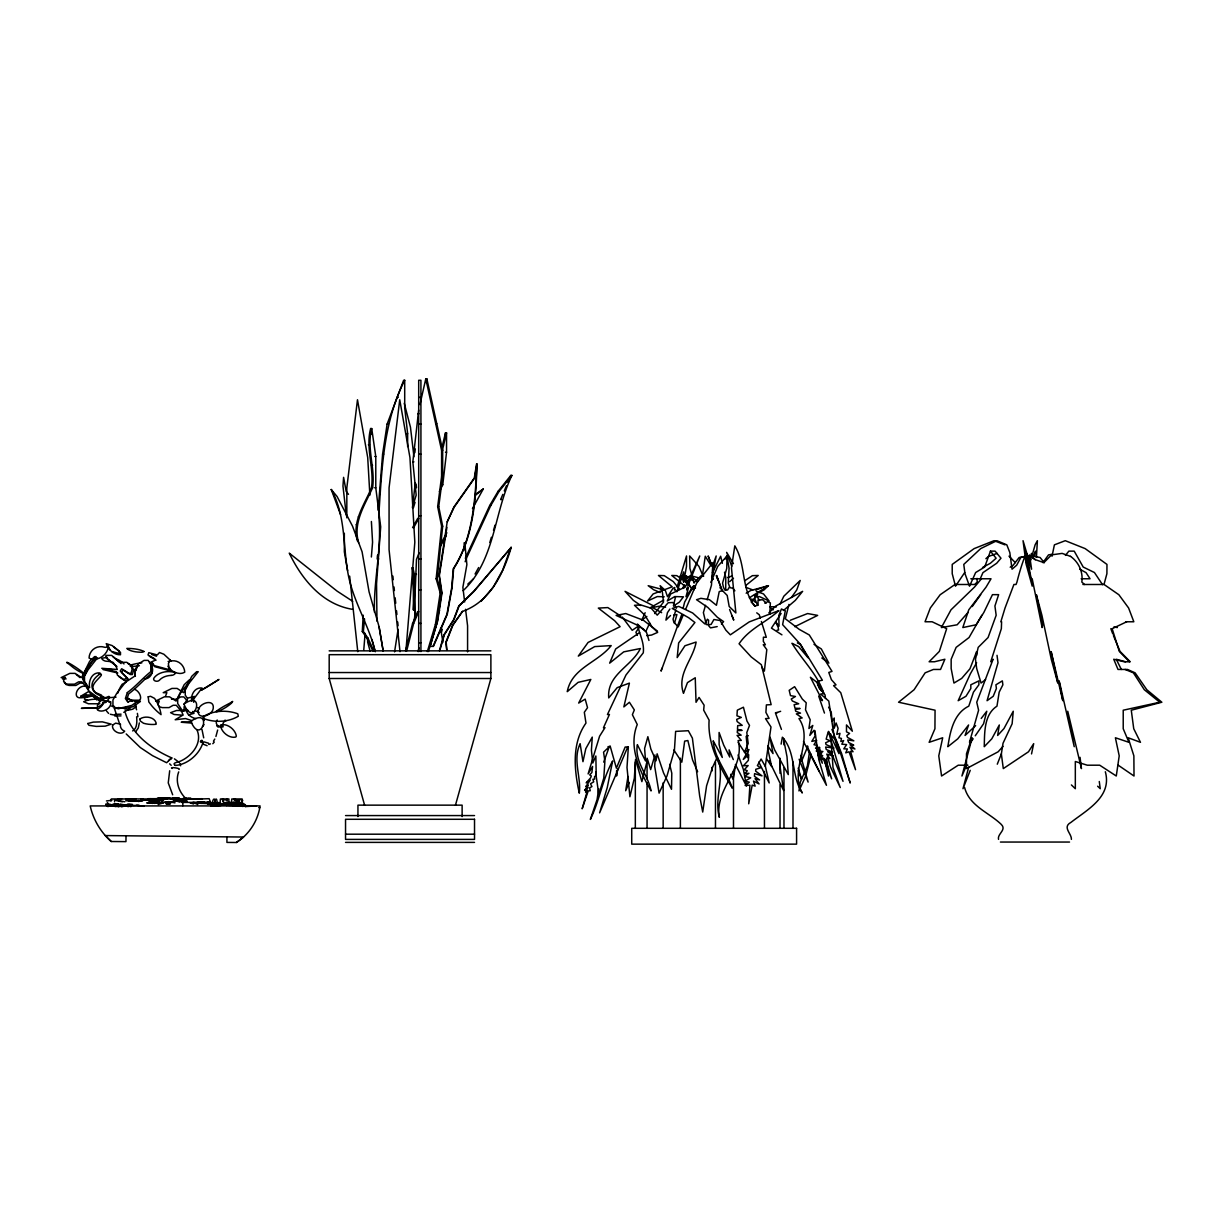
<?xml version="1.0" encoding="UTF-8"?>
<svg xmlns="http://www.w3.org/2000/svg" width="1223" height="1223" viewBox="0 0 1223 1223"><rect width="100%" height="100%" fill="white"/><g stroke="black" fill="none" stroke-linecap="round" stroke-linejoin="round"><path stroke-width="1.5" d="M683.626 588.401L683.642 584.732M683.642 581.063L683.672 571.905L676.931 591.81M1052.04 556.236L1054.394 544.846L1065.279 540.688L1085.153 548.607L1106.968 564.414L1106.907 573.679L1104.017 584.411M725.682 589.975L725.789 577.47L724.505 572.165M126.015 835.783L125.954 841.623L111.247 841.5L105.3 835.569L243.515 837.036L236.391 842.494L226.928 842.418L226.928 836.868M616.606 770.658L616.545 776.039L617.6 769.038M686.806 578.143L686.424 575.697L685.002 581.72M780.106 758.275L779.846 765.399L783.591 790.471L769.206 760.92M183.037 801.233L182.334 798.68C178.161 800.301 172.214 795.5 174.018 799.857L174.018 797.962L173.742 799.857M174.262 799.353C177.32 797.855 174.125 796.999 175.332 799.857L175.332 797.962L175.669 799.857M419.122 552.934L416.477 559.415L414.459 609.834L413.389 609.834L414.123 596.748M415.193 578.051L415.407 574.306L416.477 574.306M230.857 805.422L245.135 805.33L244.264 806.156M233.303 805.422L236.253 804.902L235.275 805.254M236.482 800.01L234.143 799.735L236.482 800.01L236.36 801.921L234.908 802.67L240.763 803.694M238.928 800.01L236.589 799.735L238.928 800.01L239.356 801.998L236.467 801.661M655.299 756.884L654.687 766.255L659.09 793.131L667.024 775.841L674.423 750.158L675.631 731.385L688.335 730.727L692.401 738.157L699.678 796.097L702.721 812.057L706.588 785.793L712.428 767.616L717.213 757.251C725.805 776.345 713.758 797.411 719.369 817.331C714.064 789.508 745.587 767.738 738.111 740.557L741.291 740.389L737.072 735.39L741.169 735.176L737.255 732.531L737.377 730.651L742.132 730.391L737.469 729.336L737.698 725.591L742.223 725.346L737.148 721.57L736.674 719.384L741.321 717.412L736.949 715.791L737.316 710.166L743.431 707.215L746.963 721.05L749.516 725.422L746.794 732.562L748.201 743.431L744.486 752.206L748.98 749.638L743.278 759.422L748.721 754.774L748.354 760.4L743.401 765.797L748.17 765.552L744.425 769.557L747.284 770.796L744.853 773.532L748.965 773.318L744.669 776.345L750.708 777.813L744.731 781.222L749.317 782.17L745.143 785.487L749.913 785.242L748.705 803.801L752.206 785.12L755.141 786.114L753.506 781.1L759.07 783.928L755.065 778.699L759.559 779.938L754.423 776.269L754.591 773.624L762.036 775.871L755.676 771.163L755.799 769.282L760.538 767.83L757.373 765.598L761.103 759.024L765.277 766.362L770.994 726.966L765.506 718.604L769.084 718.405L765.904 712.398L766.393 704.891L771.147 704.647L761.348 664.716L751.289 656.996L739.074 643.772C749.057 628.775 766.133 622.385 778.883 610.583L749.256 621.896L730.345 634.829L725.866 630.166L720.072 620.489L713.911 619.526L711.098 624.464L707.934 624.632M377.265 559.125L377.54 555.334M716.311 575.819L717.932 580.161M378.121 510.144L382.6 454.176L387.125 424.075L403.636 380.277L404.706 380.277L404.706 407.84L407.641 433.691L407.641 446.578M404.706 380.277C383.12 422.332 381.912 469.632 378.748 515.754C382.142 548.225 373.443 579.885 374.452 612.203M363.735 650.33L365.111 633.438M371.364 557L372.572 542.202L371.395 521.502M405.975 650.33L414.826 542.202L409.95 457.555L399.738 399.753L389.067 487.855L389.067 549.677L400.013 651.676M433.064 646.386L446.93 614.298L451.654 588.018L453.274 568.741C473.163 538.456 475.319 498.525 476.909 463.945C476.236 499.381 473.163 538.242 453.626 568.741L452.006 588.018L447.282 614.298L433.431 646.386L429.808 646.386L437.36 620.902L441.641 593.017L439.042 575.391L447.205 521.839L453.855 507.086L474.295 478.01L476.557 463.945M372.755 650.789L366.762 637.917L362.298 631.511L363.185 615.154M373.825 650.789L367.833 637.917L363.369 631.511L364.546 618.914M414.368 620.061L415.254 610.736M228.762 802.869L228.915 798.955L220.4 798.986L219.987 804.245L218.107 803.068L215.431 803.817M412.365 507.667L416.172 495.162L412.839 461.851L418.679 410.102M414.872 452.602L415.254 448.902M427.347 651.553L435.388 624.51L440.188 592.941L436.137 578.785L441.61 526.257L437.666 506.658L441.595 476.435L441.595 450.37L425.787 378.855L426.858 378.855L442.665 450.37L442.665 476.435L438.736 506.658L442.68 526.257L437.207 578.785L441.258 592.941L436.443 624.51L428.417 651.553M412.564 506.719L415.316 482.657M1036.431 557.398L1037.379 540.688L1035.117 544.846L1031.509 557.535M439.363 491.447L442.772 484.751L446.548 452.25L446.548 432.881L445.478 432.881L442.359 445.814L443.445 445.814M430.16 646.386L437.727 620.902L441.992 593.017L439.393 575.391L446.915 527.373M136.242 669.944L136.456 668.186M398.071 629.371L394.57 651.844M239.876 799.674L237.751 806.217L240.931 804.505M357.422 541.009C351.781 521.548 364.332 504.793 371.517 487.763C374.284 467.767 365.387 448.26 370.645 428.554L371.716 428.554L375.782 456.485L375.782 487.763L380.689 526.853L376.546 583.814L376.974 621.162M358.645 542.813C352.683 522.725 364.744 505.267 372.602 487.763C375.369 467.767 366.457 448.26 371.716 428.554M139.346 722.931L138.26 728.006L135.722 731.706M598.689 788.667L597.099 799.506L590.357 819.41C599.56 800.591 602.419 779.28 612.647 760.966L607.22 787.734L599.606 812.852L627.858 746.672M702.369 575.697L705.289 556.236L710.838 565.393M809.519 751.748L807.394 765.904L800.301 782.093L798.971 790.929L805.544 776.467L811.292 754.087M110.957 800.805L111.14 799.674M447.205 521.839L454.222 507.086L474.646 478.01L476.909 463.945M997.28 764.192L1001.362 753.918L1003.013 743.294L1012.124 723.771L1013.255 711.236L1003.976 728.556L997.662 735.466L999.313 724.979L991.792 738.83L984.255 746.703C984.653 732.867 983.812 714.752 996.974 706.145L999.176 692.157L1002.875 684.804L1002.356 680.875L995.904 684.804L996.393 688.503L993.229 696.269L987.068 700.703L997.999 662.728L997.02 655.314M627.995 776.452L625.672 790.746L629.264 782.491M511.917 475.411L499.122 491.34L490.759 505.573L466.422 558.284L465.336 558.284L489.689 505.573L498.051 491.34L510.832 475.411L511.917 475.411C493.725 513.033 495.33 560.21 463.104 590.709M735.589 765.353L733.112 779.189L730.62 774.312M683.626 582.301L686.5 566.417L686.531 555.961L677.083 587.162M781.115 744.119L782.368 737.209C796.341 752.542 790.945 775.932 802.273 792.963C788.82 769.282 814.411 740.985 798.955 718.574L802.166 717.947L796.356 713.911L800.515 713.116L795.699 711.205L795.286 709.432L800.102 708.499L794.981 708.193L794.124 704.662L798.711 703.775L792.366 700.993L791.25 699.021L795.439 696.499L790.471 695.627L789.187 690.322L794.614 686.684L802.319 699.082L806.217 702.782L805.529 709.844L810.192 719.766L808.938 728.511L812.806 725.453L809.825 735.42L814.059 730.284L815.328 735.589L811.827 741.352L816.658 740.419L813.998 744.715L817.3 745.449L815.588 748.354L819.777 747.559L816.23 751.014L822.896 751.488L817.744 755.554L822.727 755.768L819.425 759.468L824.241 758.535L828.475 776.039L826.565 758.092L829.897 758.596L826.733 754.148L833.291 755.982L827.635 751.686L832.618 752.176L826.244 749.516L825.647 747.024L833.964 748.033L826.045 744.562L825.617 742.789L830.05 740.741L826.152 739.135L828.047 732.439L834.514 738.677L828.797 701.085L820.679 694.068L824.302 693.38L819.257 688.228L817.545 681.15L822.376 680.233L800.53 644.399L797.381 642.962M683.305 581.613L683.856 578.632M1034.52 556.434L1035.591 551.13L1033.145 556.45M110.972 800.775L111.354 798.955L121.658 798.986M1031.539 753.918L1033.695 743.645L1028.497 751.778L1003.303 768.594L1001.331 753.781M179.475 801.6L179.506 799.108L177.947 799.276M217.648 730.055L215.921 736.475M419.932 404.584L425.787 378.855M426.017 382.524L426.858 378.855M603.703 762.128L609.329 746.565L607.984 746.672M673.445 605.721L675.493 597.069M442.115 451.333L446.548 432.881M222.005 804.245L220.125 803.068L214.178 804.153C214.224 800.545 216.746 795.714 217.113 802.166M711.908 578.769L716.174 555.961L712.398 566.57M1071.409 839.36C1071.73 833.475 1061.977 827.207 1070.966 822.376C1087.385 809.611 1112.211 796.677 1105.332 771.744M683.061 608.412L684.651 602.083L693.777 585.695L685.981 596.717L688.32 588.294L688.152 587.453L686.653 589.945L687.54 587.162M405.577 650.942L412.564 623.531L417.639 611.561M406.663 650.942L413.634 623.531L418.709 611.561M968.723 767.066L962.99 788.713L970.236 770.337M685.736 582.255L686.348 579.992M1031.111 554.875L1031.509 553.392L1032.931 556.373M441.411 632.459L442.298 629.264M674.439 623.44L676.915 614.542L673.72 615.031M455.476 805.147L490.882 678.505L490.882 654.672L329.186 654.672L329.186 678.505L364.592 805.147M439.409 650.636L444.01 634.722L453.611 619.648L458.778 605.966L473.653 591.382L511.229 547.4C503.433 573.572 490.087 601.701 462.477 611.408L452.525 625.243L445.86 642.243L446.808 650.361L446.212 642.243L452.892 625.243L462.477 611.408M439.76 650.636L444.377 634.722L453.962 619.648L459.129 605.966L474.004 591.382L511.229 547.4M683.046 588.416L684.024 585.068M705.533 605.309L703.378 612.631L706.344 624.708M707.154 599.82L711.465 585.16L712.933 562.641L696.728 582.989L685.629 609.329M661.903 668.278L661.062 671.121L681.67 614.756M654.993 754.958L650.651 769.603L647.548 759.452L641.876 781.635L635.547 759.437L634.34 778.21L629.906 796.754L627.002 767.509L628.347 746.871L625.167 747.039L616.392 768.166L610.124 745.954L603.566 752.16L604.896 761.18L603.795 778.057L598.811 794.507L596.228 776.467L595.861 756.013L592.803 762.999L591.412 750.249L592.268 737.102L585.802 748.659L582.958 761.684L580.145 743.722C572.425 759.743 581.307 776.712 579.305 793.207C574.26 770.108 571.462 743.508 585.97 723.083L584.319 712.29L587.529 707.689L585.19 699.113L578.662 703.057L590.831 679.453L578.127 682.342L567.243 691.652C571.875 667.727 597.818 662.667 611.179 645.591L594.714 646.585L578.296 656.094L588.08 642.442L620.122 626.68L614.634 620.703L598.322 608.091L607.846 607.586L620.871 616.132M489.811 542.538L491.386 537.294M493.496 530.323L495.07 525.08M169.691 770.765L168.254 782.903L172.672 794.797M178.711 771.896C175.225 780.855 178.573 791.082 185.07 797.748M413.435 507.667L415.056 502.301M675.86 610.048L673.047 619.174L673.812 622.14L678.23 626.895L683.412 614.603M227.86 804.107L229.664 803.312L229.97 804.505L228.288 805.33L229.144 803.526L226.867 803.251M202.621 743.645C198.783 754.881 187.043 764.696 175.271 765.445M688.014 585.817L699.755 555.961L686.5 585.297M788.973 604.407L785.334 618.777L799.169 629.325L809.305 634.982L832.022 671.396L828.781 672.436L831.411 679.667L836.028 684.865L833.582 685.644L840.767 692.707L852.355 731.216L846.499 724.933L846.484 731.828L849.588 733.418L846.836 735.589L847.493 737.408L853.837 740.832L847.707 739.93L848.64 742.499L853.715 745.113L850.061 744.7L854.938 749.011L849.909 747.238L853.058 751.748L850.581 751.289L855.534 769.695L849.022 751.793L845.766 752.833L847.386 748.965L843.794 748.843L846.637 744.578L841.806 744.196L843.641 740.588L840.828 741.49L841.455 738.463L838.947 737.775L839.987 733.311L836.746 734.366L838.091 728.388L836.104 722.961L834.132 728.312L834.254 718.008L832.114 721.218L831.258 712.229L828.613 707.169M481.082 601.319L493.251 587.147L502.668 570.132L510.878 547.4M465.153 561.754L466.422 558.284M980.25 578.769L982.925 572.654L996.684 563.253L1000.98 558.223L995.079 551.13L990.462 551.13L984.683 567.044L975.648 572.532L969.518 586.184L964.993 573.679L963.77 564.414L980.663 548.607L996.867 540.688L1006.819 544.846L1009.816 552.536L1012.033 569.215L1016.68 565.209L1020.808 557.505L1029.628 555.487L1040.1 557.505L1044.259 562.687M184.688 703.561L188.021 698.012L194.472 696.407L191.522 701.1M165.564 696.086L166.863 692.677L163.209 692.677L171.908 688.427L177.121 688.427L183.618 692.677L191.721 676.365L196.643 671.687L198.202 671.687L188.816 683.55L185.254 689.925L185.254 695.138L186.966 697.752M202.391 741.78C203.339 738.692 198.508 741.26 201.184 742.499M167.368 803.954L169.538 802.792M176.357 799.032L176.831 797.839L175.5 798.191M178.803 799.032L179.277 797.839L176.616 797.839L177.09 799.032M417.792 651.446L419.168 648.007M239.937 803.526L237.751 806.217M231.606 803.037L229.42 804.872L231.239 805.254L226.224 805.345L225.796 803.817L231.285 804.245L231.789 798.986L242.108 798.955L242.536 801.05L242.322 799.674L240.197 806.217L242.368 803.526L240.824 804.107M807.807 746.275L801.707 760.981L801.554 753.796M686.455 583.784L688.274 579.366M502.821 494.382L500.635 499.565L501.705 499.565M504.273 490.927L506.46 485.76M507.927 482.305L510.832 475.411M126.214 733.938L140.324 747.559L152.523 755.661L166.618 762.724L171.786 757.924L171.052 758.902M710.853 582.301L717.718 566.417L727.043 555.961L726.752 568.343L722.564 583.126L723.42 587.162L724.689 589.945L727.578 590.036L729.153 587.453L732.944 588.294L734.885 590.816M82.874 678.872L90.991 662.56L95.898 657.898L97.458 657.898L88.087 669.761L84.509 676.12L84.509 681.333L88.576 687.555M167.826 804.138L169.645 803.924L167.643 803.71M120.848 798.955L129.378 798.986M645.148 612.723L641.754 620.122L646.86 616.438M645.958 631.129L649.703 623.149M684.36 586.933L685.155 585.251M779.968 604.162L783.836 596.212L800.194 580.451L796.785 589.883L791.464 597.451M712.443 572.654L720.653 556.236L722.365 563.314M168.193 804.138L169.523 803.985L168.3 803.924M472.46 508.646L483.284 488.955L475.09 494.673M475.074 574L478.652 567.533M100.393 700.855L102.854 696.422C89.325 693.227 88.408 681.333 99.98 673.995L99.98 672.956C92.077 671.916 88.285 680.859 89.6 687.494L88.041 687.494L83.179 680.064L83.179 674.851L86.757 668.492L96.143 656.629L94.568 656.629L89.661 661.291L81.559 677.603L75.062 673.369L69.849 673.369L61.15 677.603L64.804 677.603L63.504 681.012L64.773 683.29L67.785 684.177L74.557 684.177L78.639 681.838L81.758 681.838L88.515 689.451M412.579 527.633L417.731 518.338M413.649 527.633L418.816 518.338M439.852 545.32L446.869 532.754M440.066 546.895L446.196 535.903M976.627 662.728L970.313 673.904L958.175 700.703L965.971 696.269L970.817 688.503L970.817 684.804L978.874 680.875L978.874 684.804L973.462 692.157L968.784 706.145C953.711 713.452 950.118 731.721 947.871 746.703L957.762 738.83L968.585 724.979L965.069 735.466L975.648 725.667M981.809 615.276L969.044 637.535L956.126 647.38L951.158 659.273L951.158 668.538L953.955 683.061L961.645 678.444L969.961 668.782L976.627 651.614L976.627 655.314M725.254 558.957L726.966 555.961L729.076 568.343L728.281 583.126L729.779 587.162M208.078 804.153L212.771 804.015L211.319 802.609M224.849 803.251L225.842 804.107L226.286 803.343L224.268 803.052M119.655 724.016L114.381 708.438L119.074 707.521M204.042 724.628L202.452 726.6M687.204 578.265L689.711 575.941M437.681 613.686L439.607 610.552M213.475 741.169L214.774 739.059M217.19 719.995C214.056 723.68 219.177 728.618 223.136 726.798A9.28 5.412 45.3 0 1 222.953 726.08M193.035 802.349L197.759 804.505M964.687 572.532L955.499 586.184L952.213 573.679L952.213 564.414L974.135 548.607L994.07 540.688L1004.924 544.846M669.898 609.054L667.422 612.723L665.924 620.122L670.525 615.505M973.172 738.784L970.053 743.294L966.491 753.781L966.491 768.594L998.167 751.778L1003.013 746.351M975.251 735.787L983.567 723.771L986.793 711.236L981.213 718.451M180.744 800.561L182.579 799.75L184.642 801.661M185.758 798.65L183.954 800.958C180.882 800.897 187.547 798.252 187.088 801.661M242.368 804.979L241.787 805.774M244.218 805.774L244.783 804.428L238.531 804.123M98.497 700.58L99.323 699.418M972.224 606.547L980.708 594.653M1042.944 562.626L1048.524 554.875L1052.101 554.279M691.515 579.992L692.875 578.143M244.814 804.979L232.89 806.186M173.528 799.353L174.094 798.008M781.115 613.442L771.438 628.118L781.925 634.829M783.454 610.506L795.317 600.386L802.64 591.336L775.474 606.211L768.854 612.876M1065.416 555.395L1068.871 551.13L1074.207 551.13L1083.211 567.044L1094.447 572.532L1102.535 584.67M107.655 700.351L109.673 697.095L108.878 696.391C104.551 697.767 96.204 702.828 97.473 707.169L103.007 704.448M168.499 760.568L170.593 758.673M981.473 578.769L974.456 587.132L951.005 609.818L941.389 627.567L957.166 624.785L967.974 612.494M654.657 613.564L663.508 602.083L662.438 592.559L660.16 585.695L665.358 590.495L667.513 596.717L673.017 588.294L674.76 587.453L674.469 590.036L675.631 589.945M467.798 584.12L473.484 578.846M212.802 743.722L214.285 742.055M242.842 806.553L244.019 805.529M721.417 624.02L723.603 621.62L717.32 617.248L707.857 607.464L696.56 599.713L700.886 598.322L709.478 599.713L716.449 605.293L719.216 591.626L722.472 590.587L727.211 595.448L729.168 606.455L735.864 612.937L731.476 567.976L734.809 545.855C746.198 564.46 740.924 589.15 754.774 606.119L758.031 605.079L758.046 599.912L762.755 599.79L766.194 603.031M170.012 659.87L168.377 663.753L169.401 669.7L153.349 665.388L151.407 661.903L154.755 660.466L154.755 658.891L147.998 654.947L148.809 652.669L157.278 654.947L159.494 652.516L163.867 654.229L171.342 661.139M757.863 593.874L751.258 602.083L755.355 606.042M745.617 585.618L758.214 575.467L752.435 575.651L744.883 580.619M124.012 708.576L125.388 707.184M177.518 799.016L182.013 801.646L184.994 799.766M241.833 806.156L242.766 805.284L236.238 805.177M178.115 798.145L178.115 801.371L179.246 800.346L178.298 800.102M242.399 803.129L240.381 803.771L241.435 803.817M729.627 581.72L733.51 578.204M169.997 803.496L167.092 803.221L168.805 801.661L167.001 802.395L168.407 803.083M663.753 600.019L650.086 607.831M235.749 804.123L229.16 803.037L225.307 805.238M474.753 495.819L483.284 488.955M239.708 806.324L242.261 805.254L239.433 806.309M217.19 803.954L220.033 803.618M86.069 694.419L82.002 697.584C87.735 695.688 95.379 695.199 100.026 699.663M182.747 711.373L185.453 709.264M130.02 708.484L123.783 712.336M985.6 679.591L981.06 683.061L976.703 668.538L975.48 659.273L978.201 647.38L988.077 637.535L996.164 615.276L994.926 606.012L998.625 594.653L992.465 594.653L983.827 612.494L976.092 624.785L962.807 627.567L968.769 609.818L986.059 587.132L991.027 578.769L970.817 578.769M137.817 665.572L134.652 669.944L135.356 676.365M223.671 804.123L228.716 802.64L231.713 804.015M749.317 597.833L768.503 585.695L750.754 590.495L746.168 593.216M695.23 587.514L692.646 589.41L685.706 581.613L676.793 575.651L671.779 575.467L685.751 586.811L670.724 593.95L667.254 601.013L674.775 596.564L683.412 596.824L679.376 602.144L673.613 605.935M234.067 806.217L242.567 805.238L238.47 805.101L239.632 806.278M236.054 806.186L243.545 805.254L234.189 805.391L236.131 804.688L241.16 806.018M236.62 805.391L243.545 805.254L241.206 805.391M639.629 632.566L615.689 648.954L609.65 663.141L623.73 651.859L640.378 648.526C631.542 666.611 606.7 674.53 608.733 697.92L617.187 687.647L629.417 683.107L623.852 706.909L629.402 702.262L634.34 709.921L632.383 714.691L637.259 724.52C628.087 747.268 639.95 771.209 651.049 790.929C648.282 774.954 634.355 761.837 637.351 744.639L645.53 760.981L644.613 748.415L647.869 736.689L650.865 749.072L656.048 760.767L657.133 753.811L663.523 772.844L671.503 789.294L671.794 773.211L669.654 764.375M132.65 730.941C136.915 728.74 137.175 722.289 136.624 716.77M794.812 626.696L817.652 615.398L807.623 613.549L790.241 620.29M1010.198 567.212L1013.179 565.209L1019.141 557.505L1029.628 555.487L1035.468 559.721L1043.907 562.626L1051.535 554.875L1062.114 553.392L1070.522 556.373M172.581 799.108L173.528 799.016M156.62 802.013L148.549 802.487L151.132 800.836L147.203 800.255L159.28 800.087L158.088 800.377L159.066 802.013L150.995 802.487L152.493 802.105M212.298 803.878L206.565 802.487L203.293 802.93M241.986 804.642L228.227 803.817L229.42 805.33L227.432 805.055M238.974 804.061L238.026 804.642L245.013 805.238L239.861 806.095L242.078 806.278L240.855 804.948M227.998 805.254L230.26 805.223M225.414 805.055L230.474 805.238L227.096 804.994M169.523 802.961L167.413 802.915L169.233 801.829M175.929 799.016L175.072 799.016M241.711 805.59L242.597 805.07M244.157 805.59L245.043 805.07L239.861 806.095M86.894 695.566C68.992 705.243 76.346 679.973 89.478 687.525M238.974 804.23L243.897 804.948L233.104 806.033M244.783 804.428L234.495 804.673M759.147 592.559L764.207 589.776L768.212 585.695L763.121 587.407M982.512 567.518L990.401 563.253L996.118 558.223L990.401 551.13M240.197 806.217L241.772 805.07M243.652 806.033L244.478 805.147L242.781 805.881M239.066 805.942L237.415 806.095L239.448 805.177M236.987 806.309L239.83 805.254L237.262 806.324M205.846 803.068L207.986 802.013L210.111 803.419M210.417 802.013L208.231 803.098L203.049 801.875L192.882 802.838L203.859 802.624M238.76 805.391L241.099 805.3L238.47 805.101M764.803 603.184L767.815 601.701L770.383 602.939L769.756 614.328M169.951 801.982L167.077 802.961L169.89 801.829M65.461 677.42L62.48 678.872L66.134 678.872M240.335 805.881L241.894 805.116M167.306 803.496L169.187 802.578M1126.704 621.773L1112.15 628.683L1119.29 651.4L1129.471 661.765M225.842 804.107L227.126 803.526M228.181 805.391L229.389 804.963L225.246 804.963M237.415 806.095L241.543 805.238M717.198 626.589L710.487 627.888L708.239 625.182L708.606 620.214L707.368 619.22L704.845 623.944L692.661 612.998L678.734 606.379L672.237 608.458L688.687 617.737L694.924 622.507L678.643 642.931L677.175 657.592L684.941 645.775L696.132 642.044C693.059 659.824 676.671 673.858 683.489 693.334L687.448 682.633L695.245 677.756L696.04 702.292L699.067 697.431L704.112 705.212L703.668 710.135L709.111 720.148C707.368 744.883 720.255 767.433 732.21 788.101C727.089 771.835 714.446 758.398 713.192 740.802L722.289 757.45L719.124 744.547L719.093 732.455L723.71 745.128L729.734 757.037L729.107 749.867L733.296 759.59M236.91 801.998L238.791 803.71L232.049 804.673L229.16 803.083C228.288 805.345 229.863 801.554 228.304 803.343M167.047 802.915L168.346 801.661L167.199 802.915L169.722 803.251L167.23 803.098L169.523 803.114L167.215 802.533L168.208 802.212M126 682.174L122.178 684.253A37.301 35.91 90 0 0 117.622 693.38M218.321 805.483L221.363 804.214L227.05 805.223M169.294 801.982L166.909 802.961L169.217 802.212M167.841 802.212L167.031 802.533L168.743 802.991M126.198 805.651L122.132 806.63L117.194 804.856M167.551 803.496L169.829 802.578M166.664 803.022L169.691 801.814M127.865 804.489L132.099 804.78M727.609 577.562L732.409 575.819M178.191 801.08L175.332 800.499L171.403 801.829M177.778 800.622L171.908 802.533L161.268 802.38M102.915 702.124L108.083 701.131L110.88 703.072C110.758 708.744 102.472 713.07 97.672 710.12L97.152 709.187A9.28 7.659 0 0 0 102.87 702.873M177.947 800.194L178.726 800.148M988.734 556.373L997.173 553.392M233.838 804.428L231.499 805.009L229.068 803.037M237.461 804.505L233.945 805.009M183.496 801.508L185.483 800.82M180.759 801.615L183.312 800.744L186.446 801.799M169.064 802.181L166.435 803.083L169.63 801.738L166.649 802.074L169.095 801.585M201.764 802.319L198.63 803.389L196.979 802.609C204.608 801.08 211.961 806.538 225.414 803.954L228.793 805.254L231.346 803.618L226.27 805.33L230.474 805.238M204.21 802.319L201.061 803.389L199.425 802.609L204.898 802.487L202.88 801.998L209.515 803.939M239.188 804.856L233.012 806.018M245.594 806.492L246.572 805.544M208.751 744.455L210.432 743.89M755.386 589.99L761.425 587.973M780.656 711.312L775.443 712.978L781.436 729.412M748.338 735.696L746.168 736.384L748.369 758L738.203 742.514M158.134 804.505L163.24 802.93L146.775 802.9L162.644 802.166M234.189 805.391L242.766 805.284M233.914 806.186L236.849 805.33M242.567 805.238L237.461 806.202M245.013 805.238L239.907 806.202L236.528 804.061M136.747 701.926C144.008 700.565 139.712 691.163 134.805 689.42M221.653 804.123L225.705 803.022M229.618 804.719L226.163 805.391M124.7 708.79L133.185 706.634L140.4 701.482L134.561 701.482M237.369 806.263L241.114 805.315M239.815 806.263L243.56 805.315M101.356 698.409L116.063 697.125M148.579 802.471L152.386 803.389L156.636 802.135M155.642 800.377L156.834 800.087M102.457 703.393L105.927 702.338L106.493 701.131C99.476 698.516 90.41 698.486 83.653 701.742L88.438 703.775L99.904 703.775M149.221 802.9L152.799 802.043M225.032 804L229.16 803.083L227.723 803.022M227.478 804L231.499 803.037M245.212 805.284C218.52 804.123 251.678 804.245 235.336 806.018M232.523 805.881L237.996 804.642L235.32 804.153L243.973 805.116M110.666 805.697L107.135 803.939L110.834 806.278M150.995 802.471L154.832 803.389L159.066 802.135M239.112 804.841L236.895 805.391L236.161 804.23M127.956 805.926L122.636 806.095M214.178 804.153L219.055 803.847M182.946 800.866L183.725 801.585M229.328 805.07C225.934 805.498 233.333 805.177 227.982 804.994M148.686 799.429L139.774 800.989L125.724 800.744M109.504 806.217L108.251 805.284L109.26 805.162M132.099 804.214L126.749 805.315L120.573 804.153M226.286 803.052L228.074 802.747M188.464 714.874L194.029 713.33L192.837 711.419M233.792 805.177L236.36 804.78M232.783 805.575L242.185 805.238M235.229 805.575L244.615 805.238M144.421 679.025C150.047 678.979 153.685 672.742 152.325 667.59L151.514 666.504M210.845 805.774L220.767 805.483L223.794 804.214L228.64 805.284M211.518 806.033L216.823 805.284M126.29 799.139L127.36 798.986M229.114 805.101L231.009 805.238M226.072 804.933L227.845 804.933L226.698 805.284M769.726 606.715L776.422 606.883M179.124 769.45C181.218 768.243 168.636 766.638 172.076 768.457M225.827 804.627L229.511 804.26L232.645 805.575M646.738 635.654L651.507 635.073L657.684 632.383L651.92 626.757L644.949 615.276L634.492 605.293L640.837 604.957L651.217 608.244L657.225 615.154L668.155 602.756L672.91 602.496L676.426 608.228M114.519 800.01L116.858 799.735L114.519 800.01L114.641 801.921M200.847 802.93L203.14 802.64M224.512 799.964L226.53 799.888M106.447 800.943L111.935 800.301M167.092 803.221L169.691 802.915L167.23 802.9L168.361 802.945M117.928 799.139L119.227 798.986M111.201 805.116L110.07 804.505M239.891 805.101L232.905 805.391M178.115 801.539L180.026 801.784M109.489 805.116L118.127 804.153L124.303 805.315L129.653 804.214L132.696 805.483L139.07 805.284M112.837 805.024L118.631 804.398M239.433 803.618L237.95 803.771L238.989 803.817M145.017 800.178L163.53 800.362M147.463 800.178L150.979 799.811M91.817 696.086L84.188 697.89L84.54 699.189L87.827 700.336M192.928 802.594L203.385 802.12M225.598 804.902L228.93 804.581M777.094 630.181L778.608 630.028L778.21 627.414L775.581 621.727L779.051 626.176L778.776 615.536L781.451 608.978L785.304 610.843L782.613 624.632L799.964 643.787L808.006 657.729L798.665 646.6L791.969 643.267C802.013 659.793 816.567 673.353 823.339 691.882L816.215 681.761L810.39 677.252L822.452 700.641L818.691 696.055L824.47 713.07M108.174 806.553L106.814 805.544L107.823 806.538M216.028 804.551L222.983 803.954L225.399 804.902M175.332 798.527L176.754 798.42M189.03 798.374L185.422 798.665L196.123 799.001M113.739 804.749L117.316 804.459L115.986 804.505M109.474 805.238L115.054 804.688M117.867 804.642L111.553 805.116L118.555 806.66M173.941 799.108L179.903 798.68M121.077 714.171L115.1 714.324M121.016 715.883L114.84 716.051M140.614 798.955L153.471 799.001M202.422 799.001L183.328 798.65L181.508 800.958L184 801.799M115.1 804.581L109.55 804.948L119.288 806.599M170.242 798.68L173.88 798.512M179.078 801.355L179.949 801.31M180.897 801.386L182.395 801.31M108.832 805.238L111.11 805.101L108.526 804.81L109.229 805.774M245.181 806.584L256.524 805.926M171.113 798.68L176.051 798.42L175.072 798.405M173.559 798.68L177.396 798.466M194.105 799.001L201.673 798.695M142.22 800.989L128.17 800.744M199.991 799.001L209.148 798.695L211.075 803.71L190.207 802.93L193.616 803.985M227.692 804.963L230.367 804.841M175.669 800.851L175.669 797.962M169.431 798.65L148.09 798.695M175.5 798.986L177.075 799.108M164.998 801.952L168.208 801.829M755.921 596.686L759.391 596.564L769.129 601.013L763.534 593.95L756.273 591.229M151.025 799.001L163.989 798.665L159.602 798.374M169.737 802.777L167.444 802.854L169.661 802.441L167.092 804.138L169.844 803.725M226.286 803.343L227.646 803.312L227.952 804.505M143.045 798.955L126.473 798.864M190.635 802.823L210.769 802.884L207.176 802.089L208.965 802.731M206.121 802.716L212.053 803.801M205.586 802.64L211.075 803.71M208.583 743.248L203.859 741.826M166.16 804L169.814 803.954M127.635 806.538L128.751 806.523M130.081 806.538L131.182 806.523M162.124 798.665L158.715 798.374L167.413 798.65M181.585 802.426L194.625 802.38M161.283 798.665L157.171 798.374L170.135 798.65M397.185 397.383L398.255 397.383M418.694 397.383L420.926 397.383M417.838 413.771L418.908 413.771M435.678 423.647L436.749 423.647M387.125 424.075L388.195 424.075M418.694 424.075L420.926 424.075M406.571 433.691L407.641 433.691M368.398 444.744L369.484 444.744M441.595 450.37L442.665 450.37M445.478 452.25L446.548 452.25M382.6 454.176L383.686 454.176M418.694 454.176L420.926 454.176M374.712 456.485L375.782 456.485M412.839 461.851L413.909 461.851M371.517 465.29L372.602 465.29M441.595 476.435L442.665 476.435M441.702 484.751L442.772 484.751M371.517 487.763L372.602 487.763M374.712 487.763L375.782 487.763M340.56 514.593L331.265 489.49C345.36 514.837 343.021 543.364 347.561 570.774C351.903 599.392 368.582 623.883 375.278 651.737M498.051 491.34L499.122 491.34M489.689 505.573L490.759 505.573M437.666 506.658L438.736 506.658M418.694 515.754L420.926 515.754M358.278 516.855L359.348 516.855M356.153 524.682L357.238 524.682M441.61 526.257L442.68 526.257M344.336 533.243L344.336 551.787L347.622 570.774M378.748 558.957L377.678 558.957L377.678 555.196M418.694 558.957L420.926 558.957M411.799 567.701L413.389 574.81L414.459 574.81L414.459 609.834M436.137 578.785L437.207 578.785M1081.163 578.769L1090.045 578.769L1086.07 572.654L1079.787 569.23M1082.905 584.487L1104.079 584.487L1118.877 594.745L1128.6 607.984L1133.828 621.773L1125.603 621.773M418.694 589.853L420.926 589.853M440.188 592.941L441.258 592.941M412.564 623.531L413.634 623.531M418.694 623.378L420.926 623.378M435.388 624.51L436.443 624.51M379.084 626.757L383.166 650.988L379.084 626.757L369.071 591.871L362.084 551.787L352.514 526.15L337.074 496.492L331.204 489.49M362.298 631.511L363.369 631.511M366.762 637.917L367.833 637.917M371.991 639.476L374.742 649.979M367.664 638.467L367.664 642.182L368.734 642.182M418.694 642.763L420.926 642.763M329.186 650.85L490.882 650.85M111.95 669.577L103.084 669.577L117.805 673.002M329.186 672.543L490.882 672.543M98.696 674.225L101.31 674.225L101.31 675.264C97.993 680.019 88.606 685.828 95.088 692.126M329.186 678.505L490.882 678.505M83.088 683.107L79.954 683.107L75.887 685.446L69.115 685.446L66.103 684.559L64.834 682.281M171.541 699.235L176.632 699.235L180.698 696.911L183.832 696.911L187.088 700.703M775.581 712.673L777.461 712.673M965.329 765.201L958.221 765.201L941.572 776.009L938.775 755.86L942.704 737.759L929.144 742.315L934.938 728.74L935.06 710.211L898.584 702.231L914.101 689.726L925.138 672.833L933.424 669.455L940.533 669.455L944.875 659.258L934.464 661.765L929.128 661.765L939.356 651.4L946.663 628.683L932.14 621.773L925.031 621.773L930.336 607.984L940.151 594.745L955.01 584.487L974.563 584.487L977.269 582.072A28.175 27.242 -5.2 0 1 977.024 578.372M967.928 765.201L966.583 765.201L961.935 776.009L972.147 737.759L969.487 742.315L978.599 710.211L976.749 702.231L993.091 659.258L990.737 661.765L1001.347 628.683L1001.606 621.773L1000.842 621.773L1005.046 607.984L1013.913 584.487L1016.023 584.487L1016.955 582.072A28.358 2.981 -75 0 1 1024.981 556.358M345.543 815.573L474.524 815.573M345.543 834.193L474.524 834.193M1000.414 842.051L1069.529 842.051M345.543 842.387L474.524 842.387M191.766 723.083L181.218 722.243L190.177 721.708M207.115 745.709L202.804 744.012M185.636 798.665L191.048 798.374L187.654 798.665M167.719 803.603L166.267 803.037L169.217 803.022L167.734 802.854M183.542 798.13L186.507 798.16M166.313 802.93L169.309 802.991M170.593 798.252L162.674 798.16L169.844 798.084L170.914 799.169M217.037 803.847L212.16 804.153C212.206 800.545 214.728 795.714 215.095 802.166M171.572 798.237L172.107 799.169M182.502 715.21L174.079 714.477L170.593 712.673L176.555 710.487L188.464 710.487M703.729 576.033L700.84 575.941L694.511 582.255C691.469 577.592 685.828 575.467 680.401 575.697L687.036 581.72L691.606 588.416M664.227 596.793L657.286 596.564L647.548 601.013L653.128 593.95L672.222 586.811L658.448 575.467L664.242 575.651L673.307 581.613L679.682 589.41M167.78 803.863L169.645 803.924M130.326 666.382L130.586 666.397A22.167 8.653 0 0 0 139.391 665.694M135.829 799.093L128.919 798.864M208.093 803.679L213.918 804.168M238.577 804.459L242.154 804.749M161.818 802.456L163.668 802.533M222.907 800.866L225.063 804.031M232.248 802.548L226.744 802.242L221.623 803.908L218.779 802.548L208.216 803.297M150.108 798.695L155.657 799.001M230.245 804.046L226.117 802.716L227.631 803.159M243.438 805.254L240.916 805.101L242.078 806.278M241.451 804.948L235.917 804.581L243.194 803.694L241.084 802.747M258.71 807.608L259.75 807.684M236.131 804.459L239.708 804.749M208.323 802.884L206.519 802.731L209.867 803.878L205.785 803.098M117.209 805.177L121.903 805.758M132.68 804.963L127.085 804.489M126.963 804.581L130.295 804.902M225.919 805.101L226.729 805.177M121.092 805.911L115.451 804.642L109.107 805.116L116.124 806.66M122.636 707.506L124.257 707.857L114.381 708.438M111.354 706.084L114.503 706.42M241.527 805.116L232.874 804.153M234.235 798.986L235.519 799.139M182.013 801.646L177.947 800.561M226.652 804.214L230.199 805.575M114.962 715.195L110.299 714.263M665.587 607.158L658.937 606.272L652.501 607.51L661.643 612.692M228.67 805.055L230.107 805.254M222.418 798.986L223.473 799.139M136.624 805.284L143.947 806.309M209.53 803.817L211.9 804.168M100.592 696.346L106.355 697.89M1113.863 626.956L1117.363 627.567M118.906 800.698L124.746 801.784M116.46 800.698L122.3 801.784M172.856 802.41L174.965 802.884M196.016 718.604C191.201 717.809 186.355 714.049 185.896 708.943M204.486 802.563L209.867 803.878M1125.603 661.765L1116.278 659.258L1121.323 669.455M664.364 590.067L648.175 585.695L653.724 589.776L660.237 592.559M126.733 698.455L133.169 700.657M166.588 802.15L169.08 802.854M117.362 804.123L119.64 804.856M352.346 609.299C322.199 604.315 301.806 579.213 289.255 553.132L337.089 591.122L352.683 601.303M195.344 710.762L199.135 712.428M166.511 802.15L168.56 802.854M174.018 798.237L172.779 797.839L173.162 799.032M181.524 801.355L180.805 801.111L181.921 801.6M151.744 654.504L156.529 656.216M121.734 806.599L111.996 804.948L116.919 804.23M175.332 800.499L176.25 800.82M180.622 801.08L182.456 801.784M177.778 800.499L178.68 800.82M746.137 587.437L752.894 589.96M699.953 578.143L690.674 575.697L697.523 581.72M111.92 651.553L119.166 653.495L119.166 651.064L112.195 645.591L106.248 643.65C108.327 649.596 113.892 655.054 120.496 654.764L120.496 652.333L113.525 646.86M1125.114 669.455L1133.385 672.833L1144.315 689.726L1159.756 702.231L1123.218 710.211L1123.218 728.74L1128.936 742.315L1115.391 737.759L1119.213 755.86L1116.278 776.009L1099.706 765.201L1087.262 765.201L1075.323 761.501L1075.323 788.713L1071.409 784.937M132.726 701.436L127.039 697.63M171.786 757.924C152.156 749.317 131.901 734.947 125.342 712.871M174.43 758.841L179.414 762.571M654.198 606.211L625.045 591.336L633.392 600.386L640.821 605.538M192.118 720.714L185.575 718.558L175.179 719.766L183.098 714.996L181.692 711.618L176.265 705.289L173.131 705.289L169.064 707.613L162.277 707.613L159.28 706.741L157.996 704.463L159.296 701.054L155.642 701.054L164.341 696.82L169.554 696.82L176.051 701.054L184.153 684.742L189.076 680.08L190.635 680.08L181.249 691.928L177.687 698.302L177.687 703.515L182.533 710.93L184.092 710.93L184.092 706.634M149.328 656.216L156.085 660.16M108.404 805.07L109.306 805.59M112.99 656.675L121.123 663.585M813.998 644.338L821.321 648.954L828.858 663.141L821.841 658.005M644.001 629.57L636.602 624.8L616.117 615.398L625.763 613.549L643.451 620.29L657.5 631.19M169.645 763.825L171.189 765.323M197.484 707.521L199.425 708.82M116.949 666.581L107.257 658.8M95.425 692.447L101.524 695.153L99.063 699.587L98.696 698.394C94.049 693.93 86.405 694.419 80.672 696.315L88.591 691.545L96.877 700.015M128.063 663.585L131.962 666.199L133.643 670.021L132.344 674.53L130.25 674.53L123.003 670.021L121.566 672.329L128.491 679.315L125.036 680.859L118.784 676.487M1118.219 765.201L1134.011 776.009L1133.874 755.86L1128.156 737.759L1140.478 742.315L1133.736 728.74L1131.275 710.211L1161.85 702.231L1146.807 689.726L1135.097 672.833L1127.484 669.455L1118.005 669.455L1113.74 659.258L1124.136 661.765L1130.22 661.765L1120.039 651.4L1113.434 635.639M770.673 608.045L773.165 609.895M756.731 612.845L759.269 614.756L760.324 618.104M1035.239 559.721L1029.628 555.487L1026.204 562.626L1027.427 554.875L1026.678 553.392M76.392 674.637L80.015 677.618M174.828 765.17C171.526 762.678 179.215 761.975 179.2 761.654C191.155 757.006 202.758 743.523 197.102 730.207M201.474 741.337L203.324 742.911M108.587 713.422L106.493 710.991M1084.526 584.487L1081.835 582.072A28.175 27.242 0 0 0 1070.522 556.373M751.748 598.949L755.264 602.144M1097.642 786.206L1100.241 788.713L1099.278 781.497M220.201 803.083L221.332 804.168M218.183 803.083L219.314 804.168M135.386 704.005L136.059 706.756L132.787 709.141A33.602 32.348 90 0 1 125.189 710.334M1008.99 556.159L1015.319 562.626M822.682 692.356L825.036 694.847L825.494 698.486M109.749 804.046L110.88 805.238M107.318 802.548L108.236 803.603M348.494 494.321L346.17 491.417L343.587 477.352L342.96 486.112L346.354 515.724M711.633 577.149L713.361 579.366M622.308 617.095L632.199 630.304L637.978 626.375L639.048 627.613L635.899 632.26L637.366 635.364M128.293 702.078L126.688 699.816L128.644 693.869C137.144 687.601 143.794 679.575 152.126 672.94L152.126 666.214L149.573 661.658M767.861 745.969L773.028 753.597L769.94 737.072L774.541 749.73L788.285 774.602L787.016 756.792L783.454 738.417M225.047 720.072L225.705 721.066A9.28 5.412 45.3 0 0 222.846 724.735M766.531 758.81L771.621 766.546L767.631 748.124M673.842 749.944L681.838 762.143L684.651 741.138L687.861 740.526L692.57 759.987L697.63 771.728M695.505 587.973L694.022 585.695L694.068 589.776M761.639 666.856L764.375 671.121L766.806 649.627L763.244 644.735L765.415 644.811L763.32 641.326L763.412 637.198L766.301 637.305L761.363 621.467M817.53 684.819L821.52 691.117M99.72 700.917C96.984 694.802 88.285 692.615 87.185 688.182M759.544 600.524L756.517 595.662L754.576 594.73L755.004 599.453L757.694 605.461M233.731 804.23L234.434 805.315M733.448 563.665L726.645 552.353L731.69 566.234M828.613 731.446L838.993 753.658L834.514 737.637L837.694 744.624L850.199 783.041L841.714 753.872L831.93 729.412M803.48 741.551L826.458 785.304L818.783 759.621L814.946 730.62M107.578 644.918L110.146 650.055M810.727 754.209L819.181 771.209M758.78 762.036L769.191 782.965L764.971 764.543M202.926 717.03L204.256 720.439M226.989 799.139L227.233 800.805M807.104 746.015L809.993 752.573M222.494 799.964L223.366 801.936M703.072 575.941L698.96 566.417L689.634 555.961L689.925 568.343L694.114 583.126M816.704 750.219L822.299 763.213L818.661 747.36M735.39 764.451L746.443 786.068L743.431 769.557L738.096 754.897M722.503 591.229L716.556 575.467L721.524 589.41L720.76 587.514M731.904 615.505L733.739 620.122L729.596 609.467M799.139 759.238L808.113 782.093L800.637 755.707M712.245 566.417L708.132 555.961L711.496 564.812M180.056 763.595L180.637 765.781M1110.836 628.683L1112.777 633.896M1031.188 559.721L1029.628 555.487L1031.585 569.215L1023.04 540.688L1026.189 564.414L1032.212 586.184L1025.134 551.13L1027.84 558.223L1029.949 572.654L1031.264 578.769L1032.197 578.769L1042.134 627.567L1042.577 624.785L1036.355 594.653L1041.904 615.276L1051.276 659.273L1057.803 683.061L1051.153 651.614L1062.802 700.703L1059.087 680.875L1060.127 684.804L1074.237 746.703L1067.74 711.236L1081.438 768.594L1080.047 757.327M828.368 731.522L843.029 781.344L830.937 751.686M819.12 747.314L821.642 754.255M822.896 757.725L831.64 778.822L825.815 759.514M798.237 770.582L801.386 779.25M964.595 787.49C969.335 805.911 988.627 812.301 1001.163 824.302C1007.079 829.851 997.127 833.811 998.534 839.36M202.009 729.596L203.706 737.836M798.176 768.12L801.569 779.02M720.041 587.453L720.301 588.294M243.01 803.312L243.377 804.505M648.954 640.455L646.539 632.474L637.412 624.066C639.079 633.759 644.582 642.457 643.283 652.807L625.962 675.035L607.434 714.584L609.451 714.431L603.459 727.761L604.988 727.639L599.576 736.231L588.11 773.93L592.574 766.454L591.886 772.508L589.7 774.939L591.29 775.948L590.663 777.752L586.184 782.873L590.281 780.045L585.832 786.603L588.263 785.013L584.625 790.44L588.11 787.199L585.588 792.214L587.254 790.991L582.163 808.816L588.232 790.914L590.25 790.746L589.578 787.887L591.947 786.572L590.51 783.775L593.705 781.833L592.88 779.265L594.623 779.127L594.516 776.681L596.228 775.244L595.998 771.667M135.493 706.053L136.579 709.783M367.664 642.182L370.202 651.37M169.982 668.232L170.731 670.968L154.679 666.657L152.722 663.172M827.39 755.722L830.402 766.76L840.262 787.536L833.016 767.631L830.631 733.876M404.263 403.284L410.454 427.179L413.955 456.775M412.87 567.701L414.459 574.81M229.664 803.312L229.985 805.055M440.57 628.209L442.94 642.228M193.738 702.323L193.738 698.975L202.04 688.029C194.87 687.02 190.559 694.786 191.675 701.115M137.389 713.376L137.909 716.77M370.645 428.554L371.456 434.134M464.664 601.991L462.875 587.346L466.88 564.613L464.816 542.997M465.566 609.314L467.583 625.794L467.583 651.874M349.656 576.125L357.773 651.676M392.873 576.094L393.256 579.717M394.02 586.948L394.402 590.556M395.151 597.787L395.732 603.214M396.512 610.72L396.909 614.481M397.704 621.987L398.087 625.748M416.126 484.063L416.493 487.763M415.316 617.829L412.548 571.508M138.673 800.53L138.749 801.6M369.881 495.177L367.71 457.555L357.483 399.753L346.828 487.855L346.828 517.833M711.908 767.387L712.015 770.979M792.993 761.96L792.993 828.307M783.974 739.212L783.974 744.899M783.974 767.647L783.974 828.307M780.029 760.064L780.029 773.333M780.029 784.707L780.029 828.307M764.451 771.438L764.451 828.307M733.494 771.438L733.494 828.307M715.47 761.96L715.47 828.307M680.385 758.168L680.385 828.307M663.156 782.812L663.156 828.307M647.059 758.168L647.059 779.02M647.059 782.812L647.059 828.307M635.333 761.96L635.333 828.307M464.159 542.767L464.159 550.029M462.126 816.567L462.126 805.147L357.942 805.147L357.942 816.567M445.478 432.881L445.478 436.412M420.926 651.584L420.926 380.277L418.694 380.277L418.694 651.584M413.389 574.81L413.389 609.834M182.823 800.499L182.823 805.774M177.947 798.023L177.947 801.524M985.891 558.666A28.175 27.242 -5.2 0 1 988.734 556.373M130.632 665.113A27.915 10.9 0 0 1 141.822 662.881M108.419 647.105A15.272 15.196 0 0 1 94.675 659.289A9.555 9.509 0 0 1 89.065 658.02A11.726 11.68 0 0 1 104.352 647.181A3.577 3.562 0 0 0 108.205 646.05M236.391 842.494A52.451 52.451 0 0 0 260.086 805.926L90.196 805.926A66.929 66.929 0 0 0 111.247 841.5M110.192 661.658A14.554 9.906 15.1 0 0 106.737 661.261A4.724 3.21 15.1 0 1 101.723 658.524A16.373 11.145 15.1 0 1 107.334 657.454M112.47 662.255A14.554 9.906 15.1 0 1 113.571 662.652M115.558 658.693A16.373 11.145 15.1 0 1 124.012 663.936M167.841 666.214A15.272 14.63 70.4 0 0 179.384 673.43A9.555 9.157 70.4 0 0 184.749 672.146A11.726 11.236 70.4 0 0 169.737 661.322A3.577 3.424 70.4 0 1 168.117 661.444M183.939 704.066C194.304 729.734 206.366 688.488 183.939 704.066M190.895 721.295C201.275 746.963 213.322 705.717 190.895 721.295M198.248 710.303C196.796 720.592 212.359 715.7 213.215 708.423C214.667 698.134 199.104 703.042 198.248 710.303M108.373 701.329L110.651 701.88L108.373 701.329M143.947 651.538L142.128 652.256A22.167 8.332 -6.6 0 1 126.84 648.435A27.915 10.503 -6.6 0 1 143.917 651.446L143.947 651.538M112.608 725.086C111.171 730.895 121.001 736.139 124.685 731.201A9.28 7.384 -21.6 0 1 120.45 724.138L115.65 723.145L112.608 725.086M140.034 718.925L140.141 720.882L143.534 723.267A33.602 33.602 0 0 0 156.055 724.306A4.265 4.265 0 0 0 156.055 722.717C154.067 716.678 144.574 715.7 140.034 718.925M203.737 716.311L204.21 718.757C214.851 722.747 228.487 722.166 238.286 716.25L237.812 713.804C227.157 709.814 213.536 710.395 203.737 716.311M132.313 668.752L131.014 673.261L128.919 673.261L121.673 668.752L120.236 671.06L127.161 678.046L123.706 679.591L117.454 675.203L116.475 671.733L101.754 668.308L117.286 669.485L115.635 665.312L105.927 657.531L105.927 655.406L111.66 655.406L119.793 662.316L126.749 662.316L130.632 664.93L132.313 668.752M148.197 696.804L148.809 701.941L151.652 705.656A60.156 60.156 0 0 0 161.054 714.66A37.301 37.301 0 0 0 154.557 698.394L150.582 696.3L148.197 696.804M127.314 692.6L125.373 698.547L127.773 701.941L133.231 700.213L139.07 700.213L131.855 705.365L118.295 708.805L112.944 706.741L112.944 699.969L116.842 693.196L125.587 682.159L135.172 675.845L135.172 671.672L138.306 663.951L144.085 660.389L148.243 660.389L150.796 664.945L150.796 671.672C142.464 678.306 135.829 686.332 127.314 692.6M236.498 803.297L233.99 801.875L232.462 802.67L236.498 803.297M217.128 725.912C218.29 729.03 220.782 724.475 217.128 725.912M221.118 724.903L220.599 725.82C221.439 732.225 229.358 738.677 235.794 737.041L236.329 736.139C235.489 729.734 227.554 723.282 221.118 724.903M201.015 690.353L205.602 687.83A17.412 0.933 -30.9 0 0 211.564 684.177L218.963 679.453L201.015 690.353M87.781 723.527L88.973 725.3L96.204 726.401L105.254 726.156L111.217 724.138L102.38 721.86L93.33 722.105L87.781 723.527M216.089 711.465C218.061 712.719 232.232 704.081 232.676 701.421A11.527 2.354 -28.9 0 1 229.771 703.194L224.436 706.038A17.412 3.562 -28.9 0 0 218.52 709.692L216.089 711.465M81.498 708.346L97.137 707.918L81.498 708.346M66.929 662.407L66.669 662.53A11.527 2.186 29.2 0 1 69.207 664.303L72.692 667.131A17.412 3.302 29.2 0 0 78.043 670.8C93.911 679.591 69.604 662.239 66.929 662.407M105.958 804.23L106.447 804.933L105.958 804.23M116.965 800.01L119.304 799.735L116.965 800.01M113.54 804.505L111.293 804.749L114.886 804.459L113.54 804.505M474.524 819.288L345.543 819.288L345.543 839.406L474.524 839.406L474.524 819.288M796.586 828.307L631.725 828.307L631.725 844.145L796.586 844.145L796.586 828.307M171.113 675.402A4.724 3.333 0 0 0 175.562 672.665A16.373 11.573 0 0 0 153.93 678.077A3.134 2.217 0 0 0 155.229 680.982A3.134 2.217 0 0 0 159.403 680.217A14.554 10.288 0 0 1 171.113 675.402"/></g></svg>
